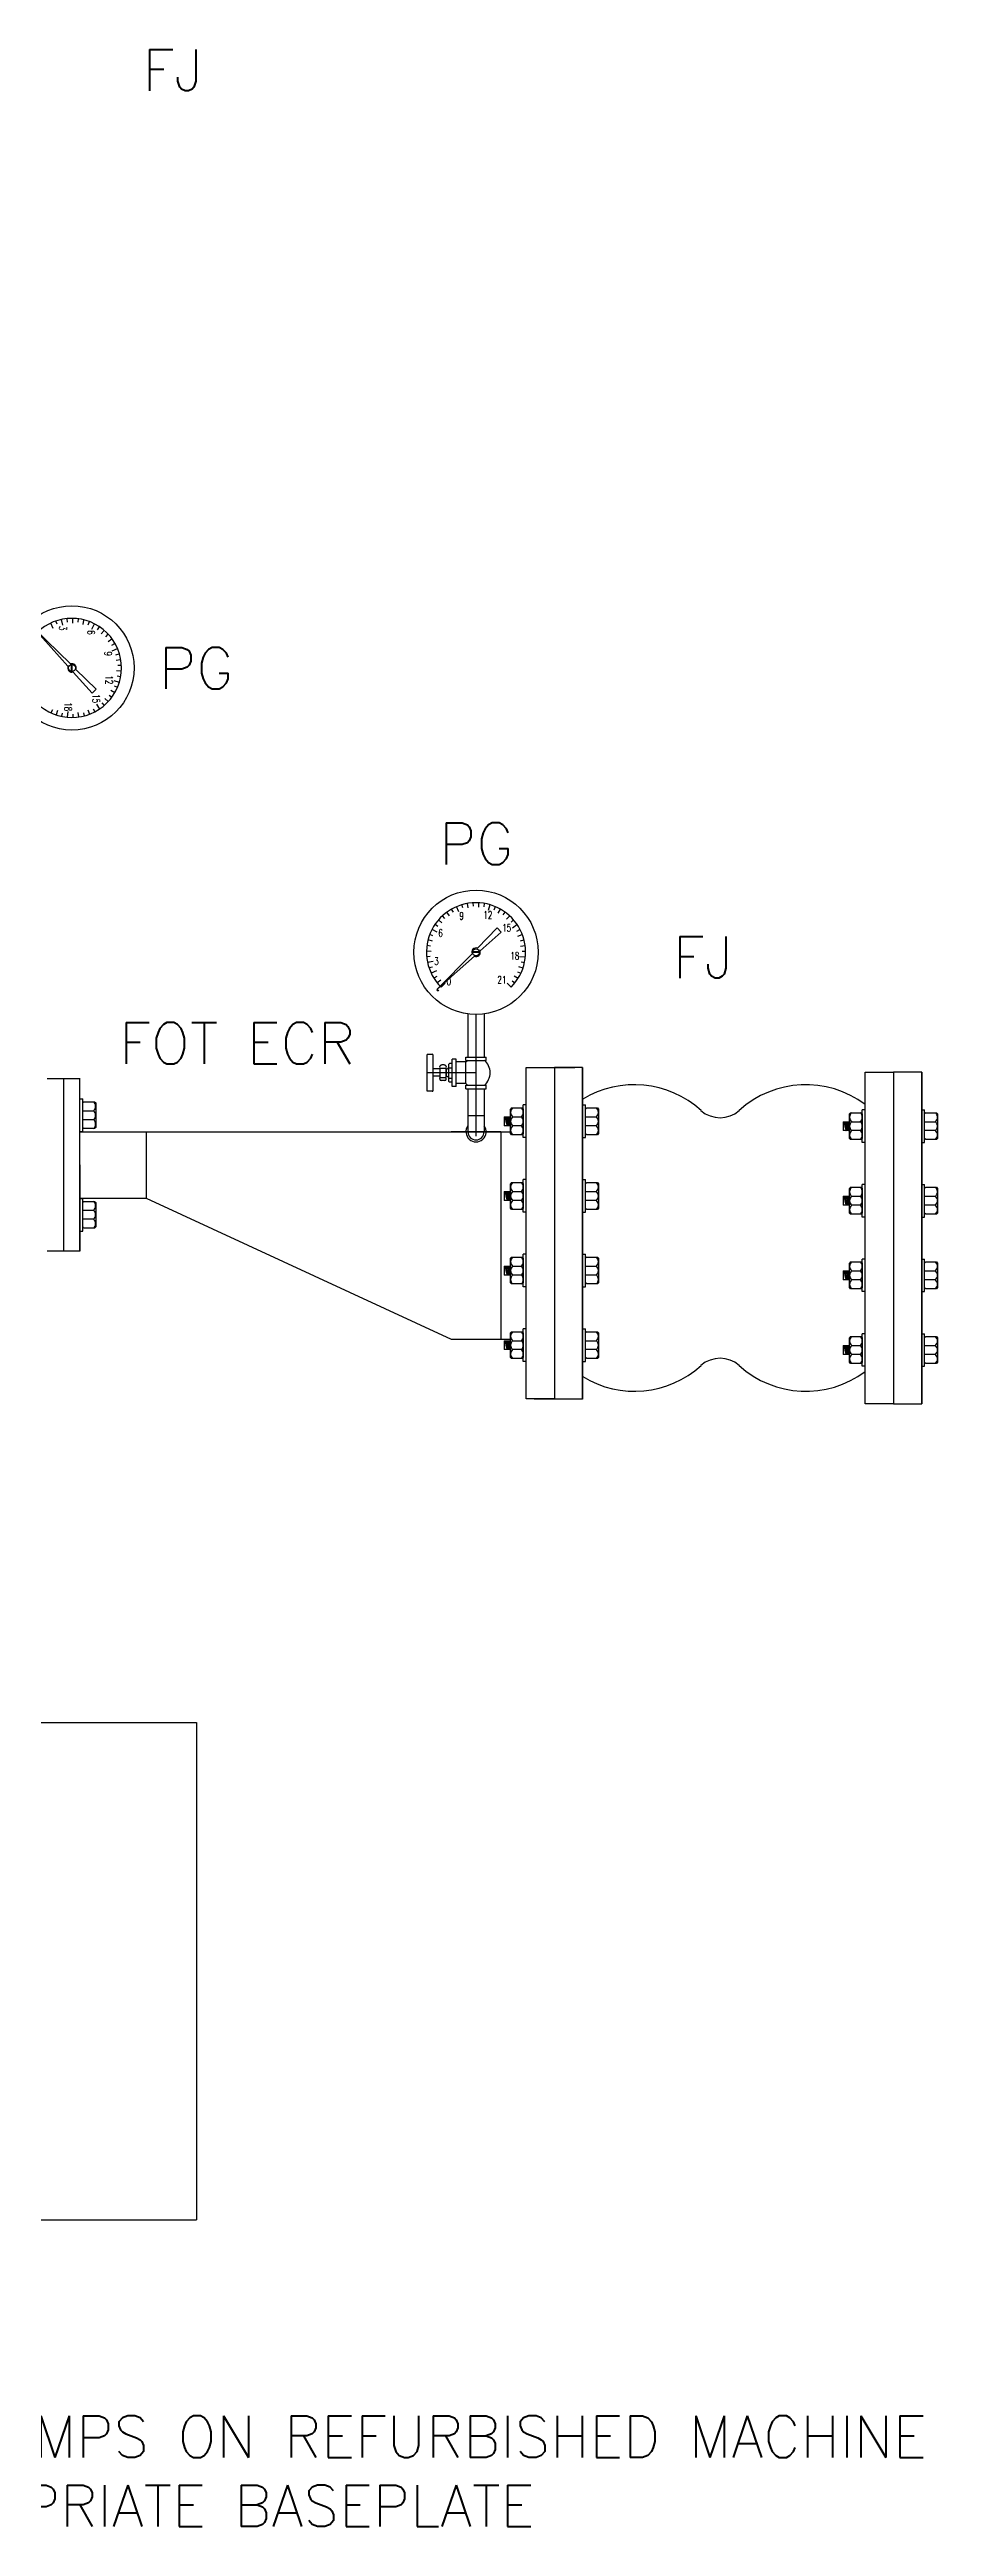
# Model space of a CAD drawing. Header units: inches. Extents: x 51172 to 63334, y -27893 to -10796.
# Drawn here: x 59371 to 59907, y -27863 to -26369 of the extents above; entities that cross this region are included whole.
import ezdxf
from ezdxf.enums import TextEntityAlignment as Align

# ---------------------------------------------------------------- set-up
doc = ezdxf.new("R2010")
doc.units = ezdxf.units.IN
doc.header["$MEASUREMENT"] = 0
doc.layers.add('M-HVAC-PIPE-TEXT', color=2, linetype='Continuous', lineweight=25)
doc.styles.add('RomanS', font='romans.shx', dxfattribs={"width": 0.8})
doc.styles.add('SIMS', font='simplex.shx')

msp = doc.modelspace()

# ---------------------------------------------------------------- linework, layer by layer
at = {"color": 5}
for p, q in [((59379.1, -26716.2), (59378.3, -26712.8)), ((59381.9, -26714.4), (59381.7, -26712.3)), ((59385.1, -26715), (59385.2, -26712.2)), ((59388.3, -26714.5), (59388.6, -26712.4)), ((59391.3, -26715.8), (59391.9, -26713.1)), ((59362, -26718.5), (59382.2, -26741)), ((59362, -26718.5), (59383.7, -26739.6)), ((59373.3, -26718.2), (59371.9, -26715)), ((59375.7, -26715.7), (59375, -26713.8)), ((59394.5, -26716.1), (59395.2, -26714.1)), ((59396.7, -26718.6), (59398.3, -26715.5)), ((59400.1, -26719), (59401.3, -26717.3)), ((59402.2, -26721.5), (59404, -26719.4)), ((59405, -26723.2), (59406.5, -26721.7)), ((59406.4, -26726), (59408.7, -26724.4)), ((59408.7, -26728.3), (59410.5, -26727.3)), ((59384.4, -26744.1), (59384.4, -26740)), ((59384.8, -26744.1), (59384.8, -26740)), ((59387, -26742.9), (59399.3, -26754.9)), ((59408.9, -26731.7), (59412.1, -26730.3)), ((59411.2, -26734.2), (59413.2, -26733.6)), ((59411.3, -26737.4), (59414, -26736.9)), ((59412.3, -26740.4), (59414.4, -26740.3)), ((59385.3, -26744.5), (59396.8, -26757.3)), ((59396.8, -26757.3), (59399.3, -26754.9)), ((59408.1, -26755.4), (59410.6, -26756.8)), ((59409.9, -26749.5), (59413.2, -26750.5)), ((59410.2, -26752.9), (59412.1, -26753.7)), ((59411.6, -26743.6), (59414.4, -26743.7)), ((59412, -26746.8), (59414, -26747.1)), ((59372.8, -26767.2), (59371.9, -26769.1)), ((59375.9, -26767.7), (59375.1, -26770.3)), ((59378.8, -26769.2), (59378.4, -26771.2)), ((59382.1, -26768.3), (59381.8, -26771.8)), ((59385.1, -26769.8), (59385.2, -26771.9)), ((59388.2, -26768.9), (59388.6, -26771.6)), ((59391.5, -26769), (59392, -26771)), ((59394.3, -26767.3), (59395.2, -26769.9)), ((59397.4, -26766.7), (59398.4, -26768.5)), ((59399.4, -26763.9), (59401.3, -26766.8)), ((59402.7, -26763.1), (59404, -26764.7)), ((59404.5, -26760.4), (59406.5, -26762.3)), ((59407, -26758.4), (59408.7, -26759.7)), ((59609.6, -26893.1), (59608.2, -26891.6)), ((59612.5, -26891.6), (59610.9, -26889.4)), ((59614.8, -26889.3), (59613.7, -26887.5)), ((59618.2, -26889.2), (59616.8, -26886)), ((59620.6, -26886.8), (59620, -26884.8)), ((59623.8, -26886.8), (59623.4, -26884)), ((59626.9, -26885.7), (59626.8, -26883.7)), ((59630.1, -26886.4), (59630.2, -26883.7)), ((59633.3, -26886.1), (59633.6, -26884)), ((59636, -26888.2), (59637, -26884.8)), ((59639.4, -26887.9), (59640.2, -26886)), ((59641.9, -26889.9), (59643.3, -26887.5)), ((59644.9, -26891), (59646.1, -26889.4)), ((59646.9, -26893.6), (59648.8, -26891.5)), ((59602.3, -26906.8), (59599.6, -26906.1)), ((59602.5, -26903.6), (59600.6, -26902.8)), ((59605.1, -26901.3), (59602, -26899.7)), ((59605.5, -26897.9), (59603.8, -26896.8)), ((59607.9, -26895.8), (59605.8, -26894)), ((59629.4, -26911), (59641.3, -26898.8)), ((59631, -26912.7), (59643.7, -26901.3)), ((59643.7, -26901.3), (59641.3, -26898.8)), ((59649.6, -26895.4), (59651.2, -26894)), ((59650.4, -26898.7), (59653.2, -26896.7)), ((59653.2, -26900.7), (59655, -26899.7)), ((59653.8, -26903.8), (59656.4, -26902.8)), ((59655.4, -26906.6), (59657.4, -26906.1)), ((59601.4, -26913), (59598.7, -26912.9)), ((59600.9, -26916.1), (59598.8, -26916.3)), ((59601, -26909.8), (59598.9, -26909.5)), ((59602.7, -26919), (59599.3, -26919.7)), ((59602.2, -26922.4), (59600.2, -26923)), ((59604.9, -26936), (59626.1, -26914.4)), ((59604.9, -26936), (59627.5, -26915.8)), ((59630.6, -26913.3), (59626.4, -26913.3)), ((59630.6, -26913.6), (59626.4, -26913.6)), ((59654.2, -26922.1), (59656.8, -26923)), ((59654.8, -26916), (59658.2, -26916.3)), ((59655.3, -26909.8), (59658.1, -26909.5)), ((59655.7, -26919.3), (59657.7, -26919.7)), ((59656.3, -26912.9), (59658.4, -26912.9)), ((59604.6, -26924.7), (59601.5, -26926.2)), ((59604.9, -26928.1), (59603.1, -26929.2)), ((59607.3, -26930.3), (59605.1, -26932)), ((59609.8, -26932.1), (59607.4, -26934.6)), ((59647.2, -26932.1), (59649.6, -26934.6)), ((59650.3, -26930.7), (59651.9, -26932)), ((59651.5, -26927.7), (59653.9, -26929.2)), ((59653.6, -26925.3), (59655.5, -26926.2)), ((59623.6, -26950.6), (59623.6, -26976.8)), ((59628.5, -27024.5), (59628.5, -26951)), ((59633.4, -26950.6), (59633.4, -26976.8)), ((59602.1, -26975.1), (59599.1, -26975.1)), ((59599.1, -26997.3), (59599.1, -26975.1)), ((59602.6, -26996.9), (59602.6, -26975.5)), ((59609.2, -26981.5), (59607.9, -26981.5)), ((59612.5, -26980.6), (59612.1, -26981.1)), ((59612.1, -26991.4), (59612.1, -26981.1)), ((59614, -26980.6), (59612.5, -26980.6)), ((59614, -26994.5), (59614, -26977.9)), ((59616.6, -26977.9), (59614, -26977.9)), ((59616.6, -26994.5), (59616.6, -26977.9)), ((59622.4, -26979.7), (59616.7, -26979.7)), ((59622.3, -26976.8), (59634.7, -26976.8)), ((59622.3, -26978.7), (59622.3, -26976.8)), ((59622.3, -26978.7), (59634.7, -26978.7)), ((59622.4, -26992.7), (59622.4, -26979.7)), ((59634.7, -26978.7), (59634.7, -26976.8)), ((59389.4, -26989.8), (59369.7, -26989.8)), ((59379.6, -26989.8), (59379.6, -27093.8)), ((59389.4, -27009.2), (59389.4, -26989.5)), ((59389.4, -27093.8), (59389.4, -26989.8)), ((59389.4, -27041.8), (59389.4, -26989.8)), ((59628.5, -26986.2), (59599.1, -26986.2)), ((59606.8, -26983.8), (59602.6, -26983.8)), ((59606.8, -26988.3), (59602.6, -26988.3)), ((59606.7, -26983.5), (59610.4, -26983.5)), ((59606.7, -26989), (59610.4, -26989)), ((59606.8, -26988.9), (59606.8, -26983.5)), ((59609.8, -26990.9), (59607.4, -26990.9)), ((59610.4, -26988.9), (59610.4, -26983.5)), ((59610.6, -26983.8), (59610.4, -26983.8)), ((59610.6, -26988.3), (59610.4, -26988.3)), ((59610.6, -26988.3), (59610.6, -26983.8)), ((59612.1, -26983.2), (59614, -26983.2)), ((59612.1, -26989.5), (59614, -26989.5)), ((59612.5, -26991.9), (59612.1, -26991.4)), ((59614, -26991.9), (59612.5, -26991.9)), ((59616.6, -26994.5), (59614, -26994.5)), ((59622.4, -26992.7), (59616.6, -26992.7)), ((59622.3, -26993.7), (59634.7, -26993.7)), ((59622.3, -26995.9), (59622.3, -26993.7)), ((59622.3, -26995.9), (59634.7, -26995.9)), ((59623.6, -26995.9), (59623.6, -27021.8)), ((59633.4, -26995.9), (59633.4, -27021.8)), ((59634.7, -26995.9), (59634.7, -26993.7)), ((59663.5, -26983), (59688.2, -26983)), ((59692.8, -26983), (59692.8, -27023)), ((59692.8, -26983), (59692.8, -26993)), ((59692.8, -26993), (59692.8, -27038)), ((59897.5, -26985.9), (59897.5, -27025.9)), ((59897.5, -26985.9), (59897.5, -26995.9)), ((59897.5, -26995.9), (59897.5, -27040.9)), ((59389.4, -27002), (59391.2, -27002)), ((59389.4, -27028.4), (59389.4, -27009.2)), ((59391.2, -27021.7), (59391.2, -27002)), ((59391.9, -27003.8), (59391.2, -27004.4)), ((59391.2, -27009.1), (59397.6, -27009.1)), ((59391.9, -27003.8), (59398.3, -27003.8)), ((59398.3, -27003.8), (59399, -27004.4)), ((59399, -27004.4), (59399, -27019.2)), ((59602.1, -26997.3), (59599.1, -26997.3)), ((59623.6, -27012), (59633.4, -27012)), ((59863.4, -27166.3), (59863.4, -27005.4)), ((59389.4, -27021.7), (59391.2, -27021.7)), ((59389.4, -27021.8), (59429.4, -27021.8)), ((59397.6, -27014.5), (59391.2, -27014.5)), ((59391.9, -27019.9), (59391.2, -27019.2)), ((59398.3, -27019.9), (59391.9, -27019.9)), ((59399, -27019.2), (59398.3, -27019.9)), ((59429.4, -27021.8), (59429.4, -27061.8)), ((59429.4, -27021.8), (59643.5, -27021.8)), ((59643.5, -27021.8), (59613.5, -27021.8)), ((59643.5, -27021.8), (59643.5, -27146.8)), ((59643.5, -27021.8), (59649.3, -27021.8)), ((59645.4, -27012.8), (59645.4, -27018.2)), ((59692.8, -27023), (59692.8, -27063)), ((59850.1, -27015.7), (59850.1, -27021.1)), ((59897.5, -27025.9), (59897.5, -27065.9)), ((59389.4, -27048.1), (59389.4, -27028.4)), ((59389.4, -27041.8), (59389.4, -27093.8)), ((59692.8, -27038), (59692.8, -27083)), ((59897.5, -27040.9), (59897.5, -27085.9)), ((59389.4, -27061.8), (59429.4, -27061.8)), ((59389.4, -27062), (59391.2, -27062)), ((59391.2, -27081.7), (59391.2, -27062)), ((59391.9, -27063.8), (59391.2, -27064.4)), ((59391.2, -27069.1), (59397.6, -27069.1)), ((59391.9, -27063.8), (59398.3, -27063.8)), ((59398.3, -27063.8), (59399, -27064.4)), ((59399, -27064.4), (59399, -27079.2)), ((59429.4, -27061.8), (59613.5, -27146.8)), ((59645.4, -27057.8), (59645.4, -27063.2)), ((59692.8, -27063), (59692.8, -27103)), ((59850.1, -27060.7), (59850.1, -27066.1)), ((59897.5, -27065.9), (59897.5, -27105.9)), ((59389.4, -27081.7), (59391.2, -27081.7)), ((59397.6, -27074.5), (59391.2, -27074.5)), ((59391.9, -27079.9), (59391.2, -27079.2)), ((59398.3, -27079.9), (59391.9, -27079.9)), ((59399, -27079.2), (59398.3, -27079.9)), ((59692.8, -27083), (59692.8, -27128)), ((59897.5, -27085.9), (59897.5, -27130.9)), ((59389.4, -27093.8), (59369.7, -27093.8)), ((59645.4, -27102.8), (59645.4, -27108.2)), ((59692.8, -27103), (59692.8, -27143)), ((59850.1, -27105.7), (59850.1, -27111.1)), ((59897.5, -27105.9), (59897.5, -27145.9)), ((59692.8, -27128), (59692.8, -27173)), ((59897.5, -27130.9), (59897.5, -27175.9)), ((59692.8, -27143), (59692.8, -27183)), ((59897.5, -27145.9), (59897.5, -27185.9)), ((59613.5, -27146.8), (59643.5, -27146.8)), ((59643.5, -27146.8), (59649.3, -27146.8)), ((59645.4, -27147.8), (59645.4, -27153.2)), ((59850.1, -27150.7), (59850.1, -27156.1)), ((59692.8, -27173), (59692.8, -27183)), ((59897.5, -27175.9), (59897.5, -27185.9)), ((59688.2, -27183), (59663.5, -27183)), ((58459.8, -27378.1), (59459.8, -27378.1)), ((59459.8, -27378.1), (59459.8, -27678.1)), ((58459.8, -27678.1), (59459.8, -27678.1))]:
    msp.add_line(p, q, dxfattribs=at)
at = {"color": 5, "linetype": 'Continuous'}
for p, q in [((59675.8, -26983), (59675.8, -27183)), ((59649.9, -27007.4), (59649.3, -27008.1)), ((59649.3, -27022.9), (59649.3, -27008.1)), ((59649.9, -27007.4), (59656.4, -27007.4)), ((59656.4, -27007.4), (59657, -27008.1)), ((59657, -27025.3), (59657, -27005.6)), ((59658.8, -27005.6), (59657, -27005.6)), ((59657, -27008.1), (59657, -27022.9)), ((59692.8, -27005.6), (59694.6, -27005.6)), ((59694.6, -27025.3), (59694.6, -27005.6)), ((59695.3, -27007.4), (59694.6, -27008.1)), ((59695.3, -27007.4), (59701.7, -27007.4)), ((59701.7, -27007.4), (59702.4, -27008.1)), ((59702.4, -27008.1), (59702.4, -27022.9)), ((59854.5, -27010.3), (59853.9, -27011)), ((59853.9, -27025.8), (59853.9, -27011)), ((59854.5, -27010.3), (59861, -27010.3)), ((59861, -27010.3), (59861.6, -27011)), ((59861.6, -27028.2), (59861.6, -27008.6)), ((59863.4, -27008.6), (59861.6, -27008.6)), ((59861.6, -27011), (59861.6, -27025.8)), ((59897.5, -27008.6), (59899.2, -27008.6)), ((59899.2, -27028.2), (59899.2, -27008.6)), ((59899.9, -27010.3), (59899.2, -27011)), ((59899.9, -27010.3), (59906.3, -27010.3)), ((59906.3, -27010.3), (59907, -27011)), ((59907, -27011), (59907, -27025.8)), ((59645.4, -27012.8), (59649.3, -27012.8)), ((59649.3, -27018.2), (59645.4, -27018.2)), ((59649.9, -27023.6), (59649.3, -27022.9)), ((59656.4, -27023.6), (59649.9, -27023.6)), ((59650.6, -27012.8), (59655.7, -27012.8)), ((59655.7, -27018.2), (59650.6, -27018.2)), ((59657, -27022.9), (59656.4, -27023.6)), ((59658.8, -27025.3), (59657, -27025.3)), ((59692.8, -27025.3), (59694.6, -27025.3)), ((59694.6, -27012.8), (59701.1, -27012.8)), ((59701.1, -27018.2), (59694.6, -27018.2)), ((59695.3, -27023.6), (59694.6, -27022.9)), ((59701.7, -27023.6), (59695.3, -27023.6)), ((59702.4, -27022.9), (59701.7, -27023.6)), ((59850.1, -27015.7), (59853.9, -27015.7)), ((59853.9, -27021.1), (59850.1, -27021.1)), ((59854.5, -27026.5), (59853.9, -27025.8)), ((59861, -27026.5), (59854.5, -27026.5)), ((59855.2, -27015.7), (59860.3, -27015.7)), ((59860.3, -27021.1), (59855.2, -27021.1)), ((59861.6, -27025.8), (59861, -27026.5)), ((59899.2, -27015.7), (59905.7, -27015.7)), ((59905.7, -27021.1), (59899.2, -27021.1)), ((59899.9, -27026.5), (59899.2, -27025.8)), ((59906.3, -27026.5), (59899.9, -27026.5)), ((59907, -27025.8), (59906.3, -27026.5)), ((59863.4, -27028.2), (59861.6, -27028.2)), ((59897.5, -27028.2), (59899.2, -27028.2)), ((59649.9, -27052.4), (59649.3, -27053.1)), ((59649.3, -27067.9), (59649.3, -27053.1)), ((59649.9, -27052.4), (59656.4, -27052.4)), ((59656.4, -27052.4), (59657, -27053.1)), ((59657, -27070.3), (59657, -27050.6)), ((59658.8, -27050.6), (59657, -27050.6)), ((59657, -27053.1), (59657, -27067.9)), ((59692.8, -27050.6), (59694.6, -27050.6)), ((59694.6, -27070.3), (59694.6, -27050.6)), ((59695.3, -27052.4), (59694.6, -27053.1)), ((59695.3, -27052.4), (59701.7, -27052.4)), ((59701.7, -27052.4), (59702.4, -27053.1)), ((59702.4, -27053.1), (59702.4, -27067.9)), ((59854.5, -27055.3), (59853.9, -27056)), ((59853.9, -27070.8), (59853.9, -27056)), ((59854.5, -27055.3), (59861, -27055.3)), ((59861, -27055.3), (59861.6, -27056)), ((59861.6, -27073.2), (59861.6, -27053.6)), ((59863.4, -27053.6), (59861.6, -27053.6)), ((59861.6, -27056), (59861.6, -27070.8)), ((59897.5, -27053.6), (59899.2, -27053.6)), ((59899.2, -27073.2), (59899.2, -27053.6)), ((59899.9, -27055.3), (59899.2, -27056)), ((59899.9, -27055.3), (59906.3, -27055.3)), ((59906.3, -27055.3), (59907, -27056)), ((59907, -27056), (59907, -27070.8)), ((59645.4, -27057.8), (59649.3, -27057.8)), ((59649.3, -27063.2), (59645.4, -27063.2)), ((59649.9, -27068.6), (59649.3, -27067.9)), ((59656.4, -27068.6), (59649.9, -27068.6)), ((59650.6, -27057.8), (59655.7, -27057.8)), ((59655.7, -27063.2), (59650.6, -27063.2)), ((59657, -27067.9), (59656.4, -27068.6)), ((59658.8, -27070.3), (59657, -27070.3)), ((59692.8, -27070.3), (59694.6, -27070.3)), ((59694.6, -27057.8), (59701.1, -27057.8)), ((59701.1, -27063.2), (59694.6, -27063.2)), ((59695.3, -27068.6), (59694.6, -27067.9)), ((59701.7, -27068.6), (59695.3, -27068.6)), ((59702.4, -27067.9), (59701.7, -27068.6)), ((59850.1, -27060.7), (59853.9, -27060.7)), ((59853.9, -27066.1), (59850.1, -27066.1)), ((59854.5, -27071.5), (59853.9, -27070.8)), ((59861, -27071.5), (59854.5, -27071.5)), ((59855.2, -27060.7), (59860.3, -27060.7)), ((59860.3, -27066.1), (59855.2, -27066.1)), ((59861.6, -27070.8), (59861, -27071.5)), ((59899.2, -27060.7), (59905.7, -27060.7)), ((59905.7, -27066.1), (59899.2, -27066.1)), ((59899.9, -27071.5), (59899.2, -27070.8)), ((59906.3, -27071.5), (59899.9, -27071.5)), ((59907, -27070.8), (59906.3, -27071.5)), ((59863.4, -27073.2), (59861.6, -27073.2)), ((59897.5, -27073.2), (59899.2, -27073.2)), ((59649.9, -27097.4), (59649.3, -27098.1)), ((59649.3, -27112.9), (59649.3, -27098.1)), ((59649.9, -27097.4), (59656.4, -27097.4)), ((59656.4, -27097.4), (59657, -27098.1)), ((59657, -27115.3), (59657, -27095.6)), ((59658.8, -27095.6), (59657, -27095.6)), ((59657, -27098.1), (59657, -27112.9)), ((59692.8, -27095.6), (59694.6, -27095.6)), ((59694.6, -27115.3), (59694.6, -27095.6)), ((59695.3, -27097.4), (59694.6, -27098.1)), ((59695.3, -27097.4), (59701.7, -27097.4)), ((59701.7, -27097.4), (59702.4, -27098.1)), ((59702.4, -27098.1), (59702.4, -27112.9)), ((59854.5, -27100.3), (59853.9, -27101)), ((59853.9, -27115.8), (59853.9, -27101)), ((59854.5, -27100.3), (59861, -27100.3)), ((59861, -27100.3), (59861.6, -27101)), ((59861.6, -27118.2), (59861.6, -27098.6)), ((59863.4, -27098.6), (59861.6, -27098.6)), ((59861.6, -27101), (59861.6, -27115.8)), ((59897.5, -27098.6), (59899.2, -27098.6)), ((59899.2, -27118.2), (59899.2, -27098.6)), ((59899.9, -27100.3), (59899.2, -27101)), ((59899.9, -27100.3), (59906.3, -27100.3)), ((59906.3, -27100.3), (59907, -27101)), ((59907, -27101), (59907, -27115.8)), ((59645.4, -27102.8), (59649.3, -27102.8)), ((59649.3, -27108.2), (59645.4, -27108.2)), ((59649.9, -27113.6), (59649.3, -27112.9)), ((59656.4, -27113.6), (59649.9, -27113.6)), ((59650.6, -27102.8), (59655.7, -27102.8)), ((59655.7, -27108.2), (59650.6, -27108.2)), ((59657, -27112.9), (59656.4, -27113.6)), ((59658.8, -27115.3), (59657, -27115.3)), ((59692.8, -27115.3), (59694.6, -27115.3)), ((59694.6, -27102.8), (59701.1, -27102.8)), ((59701.1, -27108.2), (59694.6, -27108.2)), ((59695.3, -27113.6), (59694.6, -27112.9)), ((59701.7, -27113.6), (59695.3, -27113.6)), ((59702.4, -27112.9), (59701.7, -27113.6)), ((59850.1, -27105.7), (59853.9, -27105.7)), ((59853.9, -27111.1), (59850.1, -27111.1)), ((59854.5, -27116.5), (59853.9, -27115.8)), ((59861, -27116.5), (59854.5, -27116.5)), ((59855.2, -27105.7), (59860.3, -27105.7)), ((59860.3, -27111.1), (59855.2, -27111.1)), ((59861.6, -27115.8), (59861, -27116.5)), ((59899.2, -27105.7), (59905.7, -27105.7)), ((59905.7, -27111.1), (59899.2, -27111.1)), ((59899.9, -27116.5), (59899.2, -27115.8)), ((59906.3, -27116.5), (59899.9, -27116.5)), ((59907, -27115.8), (59906.3, -27116.5)), ((59863.4, -27118.2), (59861.6, -27118.2)), ((59897.5, -27118.2), (59899.2, -27118.2)), ((59649.9, -27142.4), (59649.3, -27143.1)), ((59649.3, -27157.9), (59649.3, -27143.1)), ((59649.9, -27142.4), (59656.4, -27142.4)), ((59656.4, -27142.4), (59657, -27143.1)), ((59657, -27160.3), (59657, -27140.6)), ((59658.8, -27140.6), (59657, -27140.6)), ((59657, -27143.1), (59657, -27157.9)), ((59692.8, -27140.6), (59694.6, -27140.6)), ((59694.6, -27160.3), (59694.6, -27140.6)), ((59695.3, -27142.4), (59694.6, -27143.1)), ((59695.3, -27142.4), (59701.7, -27142.4)), ((59701.7, -27142.4), (59702.4, -27143.1)), ((59702.4, -27143.1), (59702.4, -27157.9)), ((59854.5, -27145.3), (59853.9, -27146)), ((59853.9, -27160.8), (59853.9, -27146)), ((59854.5, -27145.3), (59861, -27145.3)), ((59861, -27145.3), (59861.6, -27146)), ((59861.6, -27163.2), (59861.6, -27143.6)), ((59863.4, -27143.6), (59861.6, -27143.6)), ((59861.6, -27146), (59861.6, -27160.8)), ((59897.5, -27143.6), (59899.2, -27143.6)), ((59899.2, -27163.2), (59899.2, -27143.6)), ((59899.9, -27145.3), (59899.2, -27146)), ((59899.9, -27145.3), (59906.3, -27145.3)), ((59906.3, -27145.3), (59907, -27146)), ((59907, -27146), (59907, -27160.8)), ((59645.4, -27147.8), (59649.3, -27147.8)), ((59649.3, -27153.2), (59645.4, -27153.2)), ((59649.9, -27158.6), (59649.3, -27157.9)), ((59656.4, -27158.6), (59649.9, -27158.6)), ((59650.6, -27147.8), (59655.7, -27147.8)), ((59655.7, -27153.2), (59650.6, -27153.2)), ((59657, -27157.9), (59656.4, -27158.6)), ((59658.8, -27160.3), (59657, -27160.3)), ((59692.8, -27160.3), (59694.6, -27160.3)), ((59694.6, -27147.8), (59701.1, -27147.8)), ((59701.1, -27153.2), (59694.6, -27153.2)), ((59695.3, -27158.6), (59694.6, -27157.9)), ((59701.7, -27158.6), (59695.3, -27158.6)), ((59702.4, -27157.9), (59701.7, -27158.6)), ((59850.1, -27150.7), (59853.9, -27150.7)), ((59853.9, -27156.1), (59850.1, -27156.1)), ((59854.5, -27161.5), (59853.9, -27160.8)), ((59861, -27161.5), (59854.5, -27161.5)), ((59855.2, -27150.7), (59860.3, -27150.7)), ((59860.3, -27156.1), (59855.2, -27156.1)), ((59861.6, -27160.8), (59861, -27161.5)), ((59899.2, -27150.7), (59905.7, -27150.7)), ((59905.7, -27156.1), (59899.2, -27156.1)), ((59899.9, -27161.5), (59899.2, -27160.8)), ((59906.3, -27161.5), (59899.9, -27161.5)), ((59907, -27160.8), (59906.3, -27161.5)), ((59863.4, -27163.2), (59861.6, -27163.2)), ((59897.5, -27163.2), (59899.2, -27163.2))]:
    msp.add_line(p, q, dxfattribs=at)
at = {"color": 5}
for points in [[(59658.8, -26983), (59675.8, -26983), (59675.8, -27182.9), (59658.8, -27182.9)], [(59692.8, -26983), (59675.8, -26983), (59675.8, -27182.9), (59692.8, -27182.9)], [(59863.4, -26985.9), (59880.4, -26985.9), (59880.4, -27185.8), (59863.4, -27185.8)], [(59863.4, -26985.9), (59880.4, -26985.9), (59880.4, -27185.8), (59863.4, -27185.8)], [(59897.5, -26985.9), (59880.4, -26985.9), (59880.4, -27185.8), (59897.5, -27185.8)], [(59897.5, -26985.9), (59880.4, -26985.9), (59880.4, -27185.8), (59897.5, -27185.8)]]:
    msp.add_lwpolyline(points, close=True, dxfattribs=at)
for centre, radius in [((59384.6, -26742), 37.5), ((59384.6, -26742), 2.08), ((59628.5, -26913.5), 37.5), ((59628.5, -26913.5), 2.08), ((59605.4, -26936.5), 0.347)]:
    msp.add_circle(centre, radius, dxfattribs=at)
for centre, radius, start, end in [((59384.6, -26742), 29.9, 225, 135), ((59384.6, -26742), 2.57, 156.9077, 286.8356), ((59384.6, -26742), 2.57, 340.726, 110.654), ((59628.5, -26913.5), 29.9, 315, 225), ((59628.5, -26913.5), 2.57, 70.726, 200.654), ((59628.5, -26913.5), 2.57, 246.9077, 16.8356), ((59602.1, -26975.5), 0.477, 0, 90), ((59607.8, -26982.8), 1.28, 87.3451, 214.6492), ((59609.3, -26982.8), 1.28, 325.3508, 92.6549), ((59630.1, -26986.2), 10.1, 131.437, 140.1121), ((59626.9, -26986.2), 10.1, 311.437, 48.563), ((59602.1, -26996.9), 0.477, 270, 0), ((59607.8, -26989.7), 1.28, 145.3508, 250.7556), ((59609.3, -26989.7), 1.28, 289.2444, 34.6492), ((59610.5, -26982.3), 1.58, 270, 345.2887), ((59610.5, -26989.9), 1.58, 14.7113, 90), ((59630.1, -26986.2), 10.1, 220.071, 228.563), ((59395.4, -27006.4), 3.48, 309.3849, 50.6151), ((59395.4, -27011.8), 3.48, 309.3849, 50.6151), ((59395.4, -27017.2), 3.48, 309.3849, 50.6151), ((59628.5, -27021.8), 6.09, 143.3884, 36.6116), ((59628.5, -27021.8), 4.89, 180, 0), ((59395.4, -27066.4), 3.48, 309.3849, 50.6151), ((59395.4, -27071.8), 3.48, 309.3849, 50.6151), ((59395.4, -27077.2), 3.48, 309.3849, 50.6151)]:
    msp.add_arc(centre, radius, start, end, dxfattribs=at)
at = {"color": 5, "linetype": 'Continuous'}
for centre, radius, start, end in [((59724.1, -27053.1), 59.7, 47.6861, 121.5219), ((59827.5, -27053.1), 59.7, 53.0328, 132.3139), ((59652.8, -27010.1), 3.48, 129.3849, 230.6151), ((59653.5, -27010.1), 3.48, 309.3849, 50.6151), ((59698.9, -27010.1), 3.48, 309.3849, 50.6151), ((59775.8, -26995.6), 17.7, 229.1589, 310.8411), ((59857.4, -27013), 3.48, 129.3849, 230.6151), ((59858.1, -27013), 3.48, 309.3849, 50.6151), ((59903.5, -27013), 3.48, 309.3849, 50.6151), ((59659.1, -27013.2), 12.8, 178.1407, 202.6587), ((59659.1, -27013.2), 12.2, 178.1407, 203.9319), ((59659.1, -27013.2), 11.5, 178.1407, 205.3626), ((59659.1, -27013.2), 10.9, 178.1407, 205.6381), ((59659.1, -27013.2), 10.2, 178.1407, 196.5975), ((59652.8, -27015.5), 3.48, 129.3849, 230.6151), ((59652.8, -27020.9), 3.48, 129.3849, 230.6151), ((59653.5, -27015.5), 3.48, 309.3849, 50.6151), ((59653.5, -27020.9), 3.48, 309.3849, 50.6151), ((59698.9, -27015.5), 3.48, 309.3849, 50.6151), ((59698.9, -27020.9), 3.48, 309.3849, 50.6151), ((59863.7, -27016.2), 12.8, 178.1407, 202.6587), ((59863.7, -27016.2), 12.2, 178.1407, 203.9319), ((59863.7, -27016.2), 11.5, 178.1407, 205.3626), ((59863.7, -27016.2), 10.9, 178.1407, 205.6381), ((59863.7, -27016.2), 10.2, 178.1407, 196.5975), ((59857.4, -27018.4), 3.48, 129.3849, 230.6151), ((59857.4, -27023.8), 3.48, 129.3849, 230.6151), ((59858.1, -27018.4), 3.48, 309.3849, 50.6151), ((59858.1, -27023.8), 3.48, 309.3849, 50.6151), ((59903.5, -27018.4), 3.48, 309.3849, 50.6151), ((59903.5, -27023.8), 3.48, 309.3849, 50.6151), ((59652.8, -27055.1), 3.48, 129.3849, 230.6151), ((59653.5, -27055.1), 3.48, 309.3849, 50.6151), ((59698.9, -27055.1), 3.48, 309.3849, 50.6151), ((59857.4, -27058), 3.48, 129.3849, 230.6151), ((59858.1, -27058), 3.48, 309.3849, 50.6151), ((59903.5, -27058), 3.48, 309.3849, 50.6151), ((59659.1, -27058.2), 12.8, 178.1407, 202.6587), ((59659.1, -27058.2), 12.2, 178.1407, 203.9319), ((59659.1, -27058.2), 11.5, 178.1407, 205.3626), ((59659.1, -27058.2), 10.9, 178.1407, 205.6381), ((59659.1, -27058.2), 10.2, 178.1407, 196.5975), ((59652.8, -27060.5), 3.48, 129.3849, 230.6151), ((59652.8, -27065.9), 3.48, 129.3849, 230.6151), ((59653.5, -27060.5), 3.48, 309.3849, 50.6151), ((59653.5, -27065.9), 3.48, 309.3849, 50.6151), ((59698.9, -27060.5), 3.48, 309.3849, 50.6151), ((59698.9, -27065.9), 3.48, 309.3849, 50.6151), ((59863.7, -27061.2), 12.8, 178.1407, 202.6587), ((59863.7, -27061.2), 12.2, 178.1407, 203.9319), ((59863.7, -27061.2), 11.5, 178.1407, 205.3626), ((59863.7, -27061.2), 10.9, 178.1407, 205.6381), ((59863.7, -27061.2), 10.2, 178.1407, 196.5975), ((59857.4, -27063.4), 3.48, 129.3849, 230.6151), ((59857.4, -27068.8), 3.48, 129.3849, 230.6151), ((59858.1, -27063.4), 3.48, 309.3849, 50.6151), ((59858.1, -27068.8), 3.48, 309.3849, 50.6151), ((59903.5, -27063.4), 3.48, 309.3849, 50.6151), ((59903.5, -27068.8), 3.48, 309.3849, 50.6151), ((59652.8, -27100.1), 3.48, 129.3849, 230.6151), ((59653.5, -27100.1), 3.48, 309.3849, 50.6151), ((59698.9, -27100.1), 3.48, 309.3849, 50.6151), ((59857.4, -27103), 3.48, 129.3849, 230.6151), ((59858.1, -27103), 3.48, 309.3849, 50.6151), ((59903.5, -27103), 3.48, 309.3849, 50.6151), ((59659.1, -27103.2), 12.8, 178.1407, 202.6587), ((59659.1, -27103.2), 12.2, 178.1407, 203.9319), ((59659.1, -27103.2), 11.5, 178.1407, 205.3626), ((59659.1, -27103.2), 10.9, 178.1407, 205.6381), ((59659.1, -27103.2), 10.2, 178.1407, 196.5975), ((59652.8, -27105.5), 3.48, 129.3849, 230.6151), ((59652.8, -27110.9), 3.48, 129.3849, 230.6151), ((59653.5, -27105.5), 3.48, 309.3849, 50.6151), ((59653.5, -27110.9), 3.48, 309.3849, 50.6151), ((59698.9, -27105.5), 3.48, 309.3849, 50.6151), ((59698.9, -27110.9), 3.48, 309.3849, 50.6151), ((59863.7, -27106.2), 12.8, 178.1407, 202.6587), ((59863.7, -27106.2), 12.2, 178.1407, 203.9319), ((59863.7, -27106.2), 11.5, 178.1407, 205.3626), ((59863.7, -27106.2), 10.9, 178.1407, 205.6381), ((59863.7, -27106.2), 10.2, 178.1407, 196.5975), ((59857.4, -27108.4), 3.48, 129.3849, 230.6151), ((59857.4, -27113.8), 3.48, 129.3849, 230.6151), ((59858.1, -27108.4), 3.48, 309.3849, 50.6151), ((59858.1, -27113.8), 3.48, 309.3849, 50.6151), ((59903.5, -27108.4), 3.48, 309.3849, 50.6151), ((59903.5, -27113.8), 3.48, 309.3849, 50.6151), ((59652.8, -27145.1), 3.48, 129.3849, 230.6151), ((59653.5, -27145.1), 3.48, 309.3849, 50.6151), ((59698.9, -27145.1), 3.48, 309.3849, 50.6151), ((59857.4, -27148), 3.48, 129.3849, 230.6151), ((59858.1, -27148), 3.48, 309.3849, 50.6151), ((59903.5, -27148), 3.48, 309.3849, 50.6151), ((59659.1, -27148.2), 12.8, 178.1407, 202.6587), ((59659.1, -27148.2), 12.2, 178.1407, 203.9319), ((59659.1, -27148.2), 11.5, 178.1407, 205.3626), ((59659.1, -27148.2), 10.9, 178.1407, 205.6381), ((59659.1, -27148.2), 10.2, 178.1407, 196.5975), ((59652.8, -27150.5), 3.48, 129.3849, 230.6151), ((59652.8, -27155.9), 3.48, 129.3849, 230.6151), ((59653.5, -27150.5), 3.48, 309.3849, 50.6151), ((59653.5, -27155.9), 3.48, 309.3849, 50.6151), ((59698.9, -27150.5), 3.48, 309.3849, 50.6151), ((59698.9, -27155.9), 3.48, 309.3849, 50.6151), ((59775.8, -27176.1), 17.7, 49.1589, 130.8411), ((59863.7, -27151.2), 12.8, 178.1407, 202.6587), ((59863.7, -27151.2), 12.2, 178.1407, 203.9319), ((59863.7, -27151.2), 11.5, 178.1407, 205.3626), ((59863.7, -27151.2), 10.9, 178.1407, 205.6381), ((59863.7, -27151.2), 10.2, 178.1407, 196.5975), ((59857.4, -27153.4), 3.48, 129.3849, 230.6151), ((59857.4, -27158.8), 3.48, 129.3849, 230.6151), ((59858.1, -27153.4), 3.48, 309.3849, 50.6151), ((59858.1, -27158.8), 3.48, 309.3849, 50.6151), ((59903.5, -27153.4), 3.48, 309.3849, 50.6151), ((59903.5, -27158.8), 3.48, 309.3849, 50.6151), ((59724.1, -27118.6), 59.7, 238.4781, 312.3139), ((59827.5, -27118.6), 59.7, 227.6861, 306.9672)]:
    msp.add_arc(centre, radius, start, end, dxfattribs=at)

# ---------------------------------------------------------------- texts
at = {"color": 5, "style": 'RomanS', "width": 0.7}
for s, rotation, p in [('3', 270, (59379.2, -26718.1)), ('6', 270, (59396.2, -26720.6)), ('9', 270, (59406.5, -26733.4)), ('12', 270, (59407.1, -26749.2)), ('18', 270, (59382.4, -26765.4)), ('15', 270, (59399.2, -26760.5)), ('9', 360, (59619.8, -26891.6)), ('12', 360, (59635.6, -26891)), ('6', 360, (59607.1, -26901.9)), ('15', 360, (59647, -26898.8)), ('3', 360, (59604.6, -26918.9)), ('18', 360, (59651.9, -26915.7)), ('0', 360, (59612.1, -26931.2)), ('21', 360, (59644.1, -26930.1))]:
    msp.add_text(s, height=4.51, rotation=rotation, dxfattribs=at).set_placement(p, align=Align.MIDDLE)
at = {"layer": 'M-HVAC-PIPE-TEXT', "color": 3, "char_height": 25, "attachment_point": 1, "style": 'SIMS'}
for s, insert, width in [('\\A1;FJ', (59427.2, -26369, -422.2), 249.05), ('\\A1;PG', (59437.1, -26729.6, -422.2), 249.05), ('\\A1;PG', (59606.1, -26835.5, -422.2), 249.05), ('\\A1;FJ', (59747.1, -26904.1, -422.2), 249.05), ('\\A1;FOT ECR', (59413, -26955.9, -422.2), 249.05), ('\\A1;PROPERLY REINSTALL PUMPS ON REFURBISHED MACHINE \\PFOUNDATION AND APPROPRIATE BASEPLATE', (58940.4, -27796.4, -422.2), 1638.642)]:
    msp.add_mtext(s, dxfattribs=dict(at, insert=insert, width=width))

doc.saveas('drawing.dxf')
